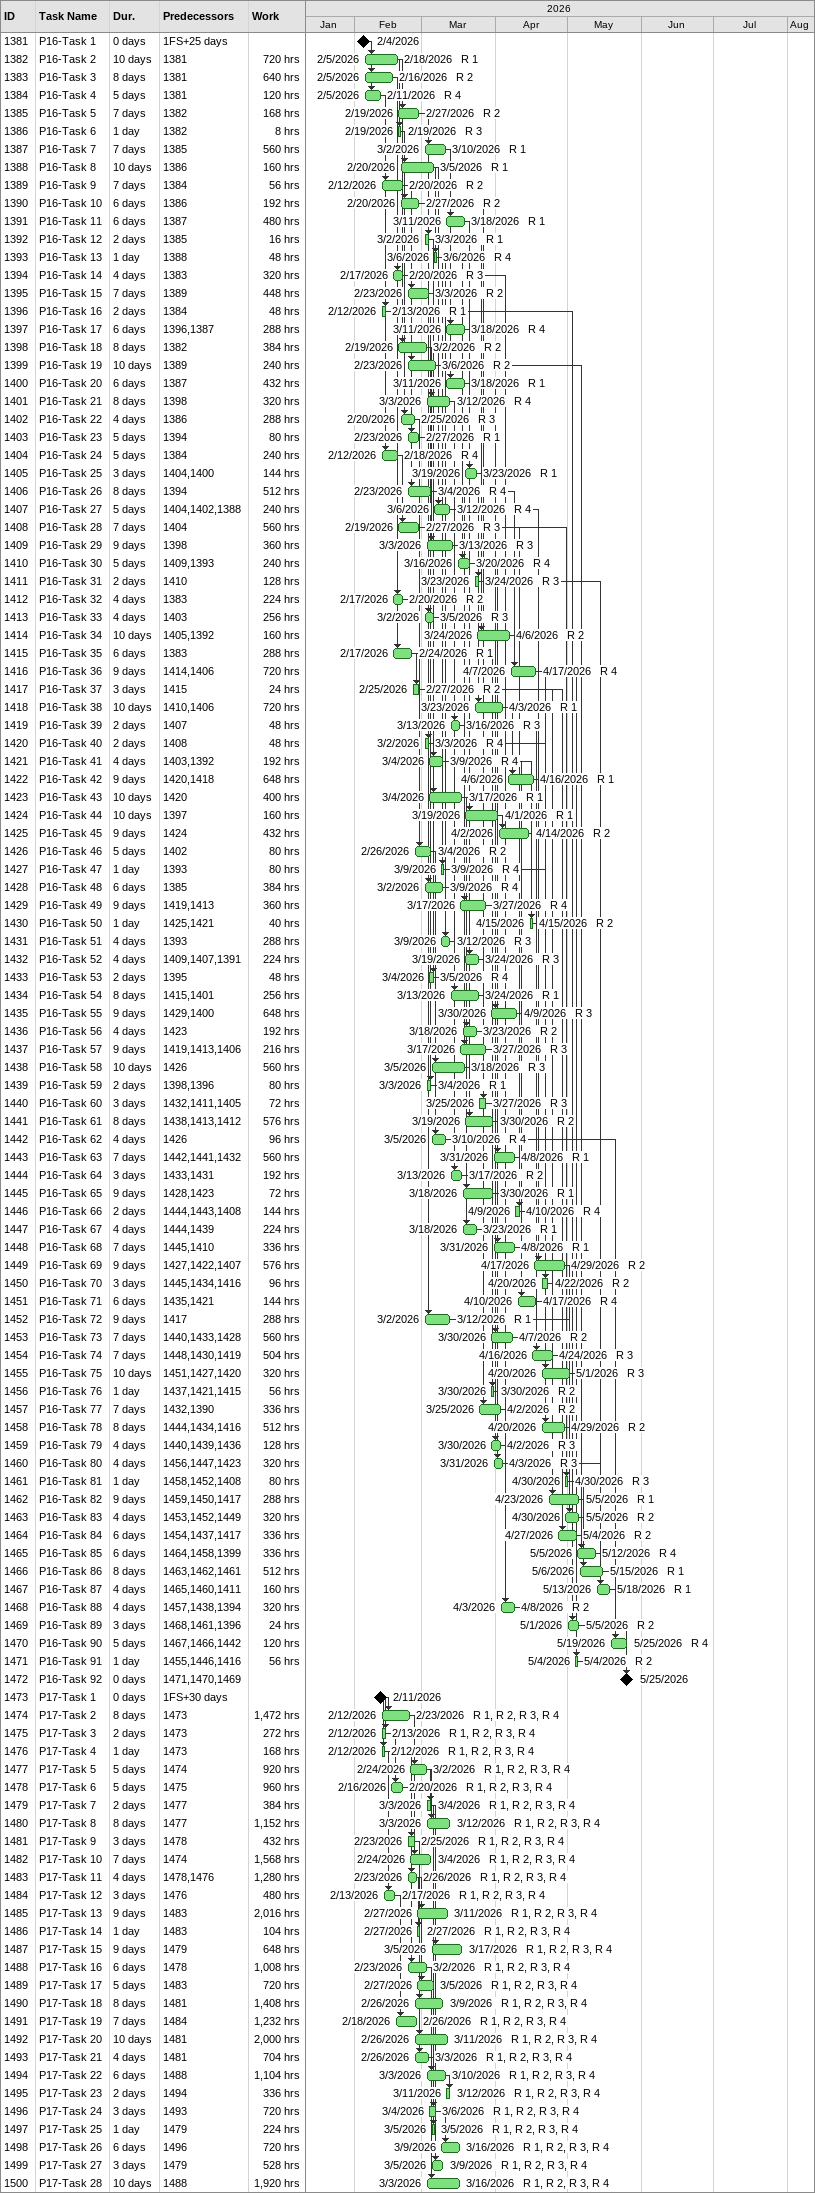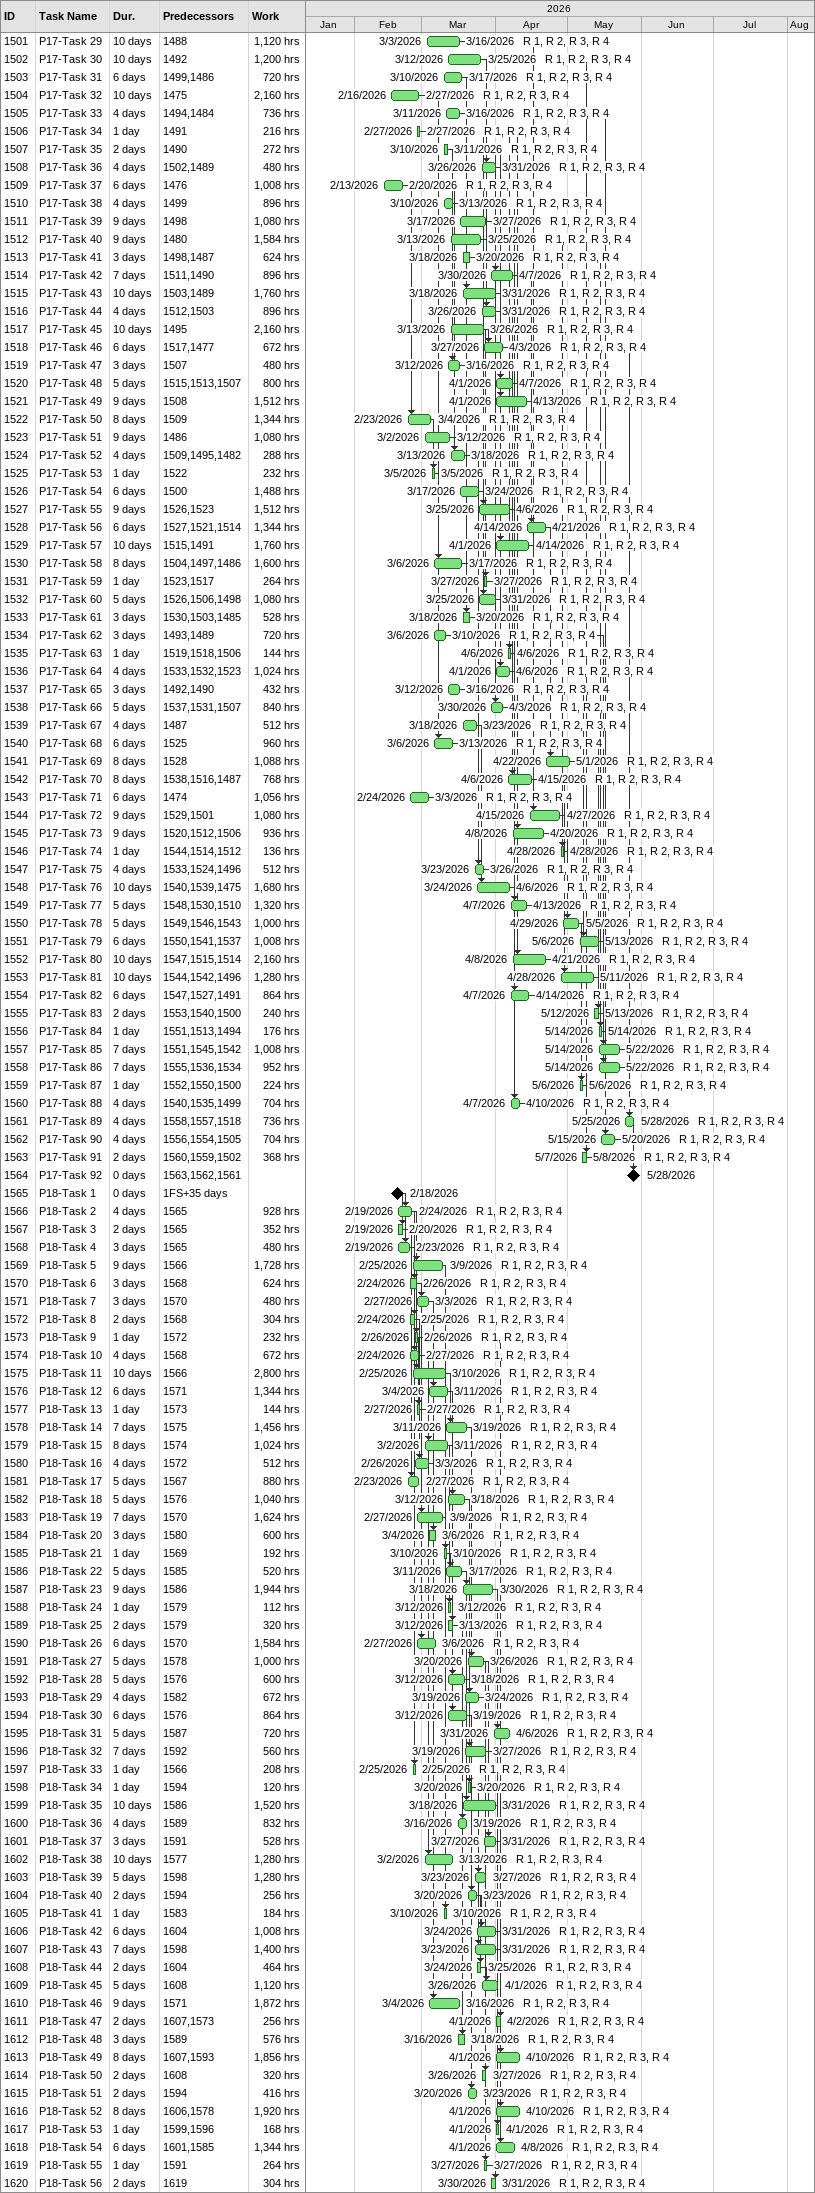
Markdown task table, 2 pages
| ID | Task | Duration | Start | Finish | Predecessors | Resources | Work (h) |
|---|---|---|---|---|---|---|---|
| 1381 | P16-Task 1 | 0d | 2026-02-04 | 2026-02-04 | 1FS+25d |  |  |
| 1382 | P16-Task 2 | 10d | 2026-02-05 | 2026-02-18 | 1381 | R 1 | 720 |
| 1383 | P16-Task 3 | 8d | 2026-02-05 | 2026-02-16 | 1381 | R 2 | 640 |
| 1384 | P16-Task 4 | 5d | 2026-02-05 | 2026-02-11 | 1381 | R 4 | 120 |
| 1385 | P16-Task 5 | 7d | 2026-02-19 | 2026-02-27 | 1382 | R 2 | 168 |
| 1386 | P16-Task 6 | 1d | 2026-02-19 | 2026-02-19 | 1382 | R 3 | 8 |
| 1387 | P16-Task 7 | 7d | 2026-03-02 | 2026-03-10 | 1385 | R 1 | 560 |
| 1388 | P16-Task 8 | 10d | 2026-02-20 | 2026-03-05 | 1386 | R 1 | 160 |
| 1389 | P16-Task 9 | 7d | 2026-02-12 | 2026-02-20 | 1384 | R 2 | 56 |
| 1390 | P16-Task 10 | 6d | 2026-02-20 | 2026-02-27 | 1386 | R 2 | 192 |
| 1391 | P16-Task 11 | 6d | 2026-03-11 | 2026-03-18 | 1387 | R 1 | 480 |
| 1392 | P16-Task 12 | 2d | 2026-03-02 | 2026-03-03 | 1385 | R 1 | 16 |
| 1393 | P16-Task 13 | 1d | 2026-03-06 | 2026-03-06 | 1388 | R 4 | 48 |
| 1394 | P16-Task 14 | 4d | 2026-02-17 | 2026-02-20 | 1383 | R 3 | 320 |
| 1395 | P16-Task 15 | 7d | 2026-02-23 | 2026-03-03 | 1389 | R 2 | 448 |
| 1396 | P16-Task 16 | 2d | 2026-02-12 | 2026-02-13 | 1384 | R 1 | 48 |
| 1397 | P16-Task 17 | 6d | 2026-03-11 | 2026-03-18 | 1396, 1387 | R 4 | 288 |
| 1398 | P16-Task 18 | 8d | 2026-02-19 | 2026-03-02 | 1382 | R 2 | 384 |
| 1399 | P16-Task 19 | 10d | 2026-02-23 | 2026-03-06 | 1389 | R 2 | 240 |
| 1400 | P16-Task 20 | 6d | 2026-03-11 | 2026-03-18 | 1387 | R 1 | 432 |
| 1401 | P16-Task 21 | 8d | 2026-03-03 | 2026-03-12 | 1398 | R 4 | 320 |
| 1402 | P16-Task 22 | 4d | 2026-02-20 | 2026-02-25 | 1386 | R 3 | 288 |
| 1403 | P16-Task 23 | 5d | 2026-02-23 | 2026-02-27 | 1394 | R 1 | 80 |
| 1404 | P16-Task 24 | 5d | 2026-02-12 | 2026-02-18 | 1384 | R 4 | 240 |
| 1405 | P16-Task 25 | 3d | 2026-03-19 | 2026-03-23 | 1404, 1400 | R 1 | 144 |
| 1406 | P16-Task 26 | 8d | 2026-02-23 | 2026-03-04 | 1394 | R 4 | 512 |
| 1407 | P16-Task 27 | 5d | 2026-03-06 | 2026-03-12 | 1404, 1402, 1388 | R 4 | 240 |
| 1408 | P16-Task 28 | 7d | 2026-02-19 | 2026-02-27 | 1404 | R 3 | 560 |
| 1409 | P16-Task 29 | 9d | 2026-03-03 | 2026-03-13 | 1398 | R 3 | 360 |
| 1410 | P16-Task 30 | 5d | 2026-03-16 | 2026-03-20 | 1409, 1393 | R 4 | 240 |
| 1411 | P16-Task 31 | 2d | 2026-03-23 | 2026-03-24 | 1410 | R 3 | 128 |
| 1412 | P16-Task 32 | 4d | 2026-02-17 | 2026-02-20 | 1383 | R 2 | 224 |
| 1413 | P16-Task 33 | 4d | 2026-03-02 | 2026-03-05 | 1403 | R 3 | 256 |
| 1414 | P16-Task 34 | 10d | 2026-03-24 | 2026-04-06 | 1405, 1392 | R 2 | 160 |
| 1415 | P16-Task 35 | 6d | 2026-02-17 | 2026-02-24 | 1383 | R 1 | 288 |
| 1416 | P16-Task 36 | 9d | 2026-04-07 | 2026-04-17 | 1414, 1406 | R 4 | 720 |
| 1417 | P16-Task 37 | 3d | 2026-02-25 | 2026-02-27 | 1415 | R 2 | 24 |
| 1418 | P16-Task 38 | 10d | 2026-03-23 | 2026-04-03 | 1410, 1406 | R 1 | 720 |
| 1419 | P16-Task 39 | 2d | 2026-03-13 | 2026-03-16 | 1407 | R 3 | 48 |
| 1420 | P16-Task 40 | 2d | 2026-03-02 | 2026-03-03 | 1408 | R 4 | 48 |
| 1421 | P16-Task 41 | 4d | 2026-03-04 | 2026-03-09 | 1403, 1392 | R 4 | 192 |
| 1422 | P16-Task 42 | 9d | 2026-04-06 | 2026-04-16 | 1420, 1418 | R 1 | 648 |
| 1423 | P16-Task 43 | 10d | 2026-03-04 | 2026-03-17 | 1420 | R 1 | 400 |
| 1424 | P16-Task 44 | 10d | 2026-03-19 | 2026-04-01 | 1397 | R 1 | 160 |
| 1425 | P16-Task 45 | 9d | 2026-04-02 | 2026-04-14 | 1424 | R 2 | 432 |
| 1426 | P16-Task 46 | 5d | 2026-02-26 | 2026-03-04 | 1402 | R 2 | 80 |
| 1427 | P16-Task 47 | 1d | 2026-03-09 | 2026-03-09 | 1393 | R 4 | 80 |
| 1428 | P16-Task 48 | 6d | 2026-03-02 | 2026-03-09 | 1385 | R 4 | 384 |
| 1429 | P16-Task 49 | 9d | 2026-03-17 | 2026-03-27 | 1419, 1413 | R 4 | 360 |
| 1430 | P16-Task 50 | 1d | 2026-04-15 | 2026-04-15 | 1425, 1421 | R 2 | 40 |
| 1431 | P16-Task 51 | 4d | 2026-03-09 | 2026-03-12 | 1393 | R 3 | 288 |
| 1432 | P16-Task 52 | 4d | 2026-03-19 | 2026-03-24 | 1409, 1407, 1391 | R 3 | 224 |
| 1433 | P16-Task 53 | 2d | 2026-03-04 | 2026-03-05 | 1395 | R 4 | 48 |
| 1434 | P16-Task 54 | 8d | 2026-03-13 | 2026-03-24 | 1415, 1401 | R 1 | 256 |
| 1435 | P16-Task 55 | 9d | 2026-03-30 | 2026-04-09 | 1429, 1400 | R 3 | 648 |
| 1436 | P16-Task 56 | 4d | 2026-03-18 | 2026-03-23 | 1423 | R 2 | 192 |
| 1437 | P16-Task 57 | 9d | 2026-03-17 | 2026-03-27 | 1419, 1413, 1406 | R 3 | 216 |
| 1438 | P16-Task 58 | 10d | 2026-03-05 | 2026-03-18 | 1426 | R 3 | 560 |
| 1439 | P16-Task 59 | 2d | 2026-03-03 | 2026-03-04 | 1398, 1396 | R 1 | 80 |
| 1440 | P16-Task 60 | 3d | 2026-03-25 | 2026-03-27 | 1432, 1411, 1405 | R 3 | 72 |
| 1441 | P16-Task 61 | 8d | 2026-03-19 | 2026-03-30 | 1438, 1413, 1412 | R 2 | 576 |
| 1442 | P16-Task 62 | 4d | 2026-03-05 | 2026-03-10 | 1426 | R 4 | 96 |
| 1443 | P16-Task 63 | 7d | 2026-03-31 | 2026-04-08 | 1442, 1441, 1432 | R 1 | 560 |
| 1444 | P16-Task 64 | 3d | 2026-03-13 | 2026-03-17 | 1433, 1431 | R 2 | 192 |
| 1445 | P16-Task 65 | 9d | 2026-03-18 | 2026-03-30 | 1428, 1423 | R 1 | 72 |
| 1446 | P16-Task 66 | 2d | 2026-04-09 | 2026-04-10 | 1444, 1443, 1408 | R 4 | 144 |
| 1447 | P16-Task 67 | 4d | 2026-03-18 | 2026-03-23 | 1444, 1439 | R 1 | 224 |
| 1448 | P16-Task 68 | 7d | 2026-03-31 | 2026-04-08 | 1445, 1410 | R 1 | 336 |
| 1449 | P16-Task 69 | 9d | 2026-04-17 | 2026-04-29 | 1427, 1422, 1407 | R 2 | 576 |
| 1450 | P16-Task 70 | 3d | 2026-04-20 | 2026-04-22 | 1445, 1434, 1416 | R 2 | 96 |
| 1451 | P16-Task 71 | 6d | 2026-04-10 | 2026-04-17 | 1435, 1421 | R 4 | 144 |
| 1452 | P16-Task 72 | 9d | 2026-03-02 | 2026-03-12 | 1417 | R 1 | 288 |
| 1453 | P16-Task 73 | 7d | 2026-03-30 | 2026-04-07 | 1440, 1433, 1428 | R 2 | 560 |
| 1454 | P16-Task 74 | 7d | 2026-04-16 | 2026-04-24 | 1448, 1430, 1419 | R 3 | 504 |
| 1455 | P16-Task 75 | 10d | 2026-04-20 | 2026-05-01 | 1451, 1427, 1420 | R 3 | 320 |
| 1456 | P16-Task 76 | 1d | 2026-03-30 | 2026-03-30 | 1437, 1421, 1415 | R 2 | 56 |
| 1457 | P16-Task 77 | 7d | 2026-03-25 | 2026-04-02 | 1432, 1390 | R 2 | 336 |
| 1458 | P16-Task 78 | 8d | 2026-04-20 | 2026-04-29 | 1444, 1434, 1416 | R 2 | 512 |
| 1459 | P16-Task 79 | 4d | 2026-03-30 | 2026-04-02 | 1440, 1439, 1436 | R 3 | 128 |
| 1460 | P16-Task 80 | 4d | 2026-03-31 | 2026-04-03 | 1456, 1447, 1423 | R 3 | 320 |
| 1461 | P16-Task 81 | 1d | 2026-04-30 | 2026-04-30 | 1458, 1452, 1408 | R 3 | 80 |
| 1462 | P16-Task 82 | 9d | 2026-04-23 | 2026-05-05 | 1459, 1450, 1417 | R 1 | 288 |
| 1463 | P16-Task 83 | 4d | 2026-04-30 | 2026-05-05 | 1453, 1452, 1449 | R 2 | 320 |
| 1464 | P16-Task 84 | 6d | 2026-04-27 | 2026-05-04 | 1454, 1437, 1417 | R 2 | 336 |
| 1465 | P16-Task 85 | 6d | 2026-05-05 | 2026-05-12 | 1464, 1458, 1399 | R 4 | 336 |
| 1466 | P16-Task 86 | 8d | 2026-05-06 | 2026-05-15 | 1463, 1462, 1461 | R 1 | 512 |
| 1467 | P16-Task 87 | 4d | 2026-05-13 | 2026-05-18 | 1465, 1460, 1411 | R 1 | 160 |
| 1468 | P16-Task 88 | 4d | 2026-04-03 | 2026-04-08 | 1457, 1438, 1394 | R 2 | 320 |
| 1469 | P16-Task 89 | 3d | 2026-05-01 | 2026-05-05 | 1468, 1461, 1396 | R 2 | 24 |
| 1470 | P16-Task 90 | 5d | 2026-05-19 | 2026-05-25 | 1467, 1466, 1442 | R 4 | 120 |
| 1471 | P16-Task 91 | 1d | 2026-05-04 | 2026-05-04 | 1455, 1446, 1416 | R 2 | 56 |
| 1472 | P16-Task 92 | 0d | 2026-05-25 | 2026-05-25 | 1471, 1470, 1469 |  |  |
| 1473 | P17-Task 1 | 0d | 2026-02-11 | 2026-02-11 | 1FS+30d |  |  |
| 1474 | P17-Task 2 | 8d | 2026-02-12 | 2026-02-23 | 1473 | R 1, R 2, R 3, R 4 | 1472 |
| 1475 | P17-Task 3 | 2d | 2026-02-12 | 2026-02-13 | 1473 | R 1, R 2, R 3, R 4 | 272 |
| 1476 | P17-Task 4 | 1d | 2026-02-12 | 2026-02-12 | 1473 | R 1, R 2, R 3, R 4 | 168 |
| 1477 | P17-Task 5 | 5d | 2026-02-24 | 2026-03-02 | 1474 | R 1, R 2, R 3, R 4 | 920 |
| 1478 | P17-Task 6 | 5d | 2026-02-16 | 2026-02-20 | 1475 | R 1, R 2, R 3, R 4 | 960 |
| 1479 | P17-Task 7 | 2d | 2026-03-03 | 2026-03-04 | 1477 | R 1, R 2, R 3, R 4 | 384 |
| 1480 | P17-Task 8 | 8d | 2026-03-03 | 2026-03-12 | 1477 | R 1, R 2, R 3, R 4 | 1152 |
| 1481 | P17-Task 9 | 3d | 2026-02-23 | 2026-02-25 | 1478 | R 1, R 2, R 3, R 4 | 432 |
| 1482 | P17-Task 10 | 7d | 2026-02-24 | 2026-03-04 | 1474 | R 1, R 2, R 3, R 4 | 1568 |
| 1483 | P17-Task 11 | 4d | 2026-02-23 | 2026-02-26 | 1478, 1476 | R 1, R 2, R 3, R 4 | 1280 |
| 1484 | P17-Task 12 | 3d | 2026-02-13 | 2026-02-17 | 1476 | R 1, R 2, R 3, R 4 | 480 |
| 1485 | P17-Task 13 | 9d | 2026-02-27 | 2026-03-11 | 1483 | R 1, R 2, R 3, R 4 | 2016 |
| 1486 | P17-Task 14 | 1d | 2026-02-27 | 2026-02-27 | 1483 | R 1, R 2, R 3, R 4 | 104 |
| 1487 | P17-Task 15 | 9d | 2026-03-05 | 2026-03-17 | 1479 | R 1, R 2, R 3, R 4 | 648 |
| 1488 | P17-Task 16 | 6d | 2026-02-23 | 2026-03-02 | 1478 | R 1, R 2, R 3, R 4 | 1008 |
| 1489 | P17-Task 17 | 5d | 2026-02-27 | 2026-03-05 | 1483 | R 1, R 2, R 3, R 4 | 720 |
| 1490 | P17-Task 18 | 8d | 2026-02-26 | 2026-03-09 | 1481 | R 1, R 2, R 3, R 4 | 1408 |
| 1491 | P17-Task 19 | 7d | 2026-02-18 | 2026-02-26 | 1484 | R 1, R 2, R 3, R 4 | 1232 |
| 1492 | P17-Task 20 | 10d | 2026-02-26 | 2026-03-11 | 1481 | R 1, R 2, R 3, R 4 | 2000 |
| 1493 | P17-Task 21 | 4d | 2026-02-26 | 2026-03-03 | 1481 | R 1, R 2, R 3, R 4 | 704 |
| 1494 | P17-Task 22 | 6d | 2026-03-03 | 2026-03-10 | 1488 | R 1, R 2, R 3, R 4 | 1104 |
| 1495 | P17-Task 23 | 2d | 2026-03-11 | 2026-03-12 | 1494 | R 1, R 2, R 3, R 4 | 336 |
| 1496 | P17-Task 24 | 3d | 2026-03-04 | 2026-03-06 | 1493 | R 1, R 2, R 3, R 4 | 720 |
| 1497 | P17-Task 25 | 1d | 2026-03-05 | 2026-03-05 | 1479 | R 1, R 2, R 3, R 4 | 224 |
| 1498 | P17-Task 26 | 6d | 2026-03-09 | 2026-03-16 | 1496 | R 1, R 2, R 3, R 4 | 720 |
| 1499 | P17-Task 27 | 3d | 2026-03-05 | 2026-03-09 | 1479 | R 1, R 2, R 3, R 4 | 528 |
| 1500 | P17-Task 28 | 10d | 2026-03-03 | 2026-03-16 | 1488 | R 1, R 2, R 3, R 4 | 1920 |
| 1501 | P17-Task 29 | 10d | 2026-03-03 | 2026-03-16 | 1488 | R 1, R 2, R 3, R 4 | 1120 |
| 1502 | P17-Task 30 | 10d | 2026-03-12 | 2026-03-25 | 1492 | R 1, R 2, R 3, R 4 | 1200 |
| 1503 | P17-Task 31 | 6d | 2026-03-10 | 2026-03-17 | 1499, 1486 | R 1, R 2, R 3, R 4 | 720 |
| 1504 | P17-Task 32 | 10d | 2026-02-16 | 2026-02-27 | 1475 | R 1, R 2, R 3, R 4 | 2160 |
| 1505 | P17-Task 33 | 4d | 2026-03-11 | 2026-03-16 | 1494, 1484 | R 1, R 2, R 3, R 4 | 736 |
| 1506 | P17-Task 34 | 1d | 2026-02-27 | 2026-02-27 | 1491 | R 1, R 2, R 3, R 4 | 216 |
| 1507 | P17-Task 35 | 2d | 2026-03-10 | 2026-03-11 | 1490 | R 1, R 2, R 3, R 4 | 272 |
| 1508 | P17-Task 36 | 4d | 2026-03-26 | 2026-03-31 | 1502, 1489 | R 1, R 2, R 3, R 4 | 480 |
| 1509 | P17-Task 37 | 6d | 2026-02-13 | 2026-02-20 | 1476 | R 1, R 2, R 3, R 4 | 1008 |
| 1510 | P17-Task 38 | 4d | 2026-03-10 | 2026-03-13 | 1499 | R 1, R 2, R 3, R 4 | 896 |
| 1511 | P17-Task 39 | 9d | 2026-03-17 | 2026-03-27 | 1498 | R 1, R 2, R 3, R 4 | 1080 |
| 1512 | P17-Task 40 | 9d | 2026-03-13 | 2026-03-25 | 1480 | R 1, R 2, R 3, R 4 | 1584 |
| 1513 | P17-Task 41 | 3d | 2026-03-18 | 2026-03-20 | 1498, 1487 | R 1, R 2, R 3, R 4 | 624 |
| 1514 | P17-Task 42 | 7d | 2026-03-30 | 2026-04-07 | 1511, 1490 | R 1, R 2, R 3, R 4 | 896 |
| 1515 | P17-Task 43 | 10d | 2026-03-18 | 2026-03-31 | 1503, 1489 | R 1, R 2, R 3, R 4 | 1760 |
| 1516 | P17-Task 44 | 4d | 2026-03-26 | 2026-03-31 | 1512, 1503 | R 1, R 2, R 3, R 4 | 896 |
| 1517 | P17-Task 45 | 10d | 2026-03-13 | 2026-03-26 | 1495 | R 1, R 2, R 3, R 4 | 2160 |
| 1518 | P17-Task 46 | 6d | 2026-03-27 | 2026-04-03 | 1517, 1477 | R 1, R 2, R 3, R 4 | 672 |
| 1519 | P17-Task 47 | 3d | 2026-03-12 | 2026-03-16 | 1507 | R 1, R 2, R 3, R 4 | 480 |
| 1520 | P17-Task 48 | 5d | 2026-04-01 | 2026-04-07 | 1515, 1513, 1507 | R 1, R 2, R 3, R 4 | 800 |
| 1521 | P17-Task 49 | 9d | 2026-04-01 | 2026-04-13 | 1508 | R 1, R 2, R 3, R 4 | 1512 |
| 1522 | P17-Task 50 | 8d | 2026-02-23 | 2026-03-04 | 1509 | R 1, R 2, R 3, R 4 | 1344 |
| 1523 | P17-Task 51 | 9d | 2026-03-02 | 2026-03-12 | 1486 | R 1, R 2, R 3, R 4 | 1080 |
| 1524 | P17-Task 52 | 4d | 2026-03-13 | 2026-03-18 | 1509, 1495, 1482 | R 1, R 2, R 3, R 4 | 288 |
| 1525 | P17-Task 53 | 1d | 2026-03-05 | 2026-03-05 | 1522 | R 1, R 2, R 3, R 4 | 232 |
| 1526 | P17-Task 54 | 6d | 2026-03-17 | 2026-03-24 | 1500 | R 1, R 2, R 3, R 4 | 1488 |
| 1527 | P17-Task 55 | 9d | 2026-03-25 | 2026-04-06 | 1526, 1523 | R 1, R 2, R 3, R 4 | 1512 |
| 1528 | P17-Task 56 | 6d | 2026-04-14 | 2026-04-21 | 1527, 1521, 1514 | R 1, R 2, R 3, R 4 | 1344 |
| 1529 | P17-Task 57 | 10d | 2026-04-01 | 2026-04-14 | 1515, 1491 | R 1, R 2, R 3, R 4 | 1760 |
| 1530 | P17-Task 58 | 8d | 2026-03-06 | 2026-03-17 | 1504, 1497, 1486 | R 1, R 2, R 3, R 4 | 1600 |
| 1531 | P17-Task 59 | 1d | 2026-03-27 | 2026-03-27 | 1523, 1517 | R 1, R 2, R 3, R 4 | 264 |
| 1532 | P17-Task 60 | 5d | 2026-03-25 | 2026-03-31 | 1526, 1506, 1498 | R 1, R 2, R 3, R 4 | 1080 |
| 1533 | P17-Task 61 | 3d | 2026-03-18 | 2026-03-20 | 1530, 1503, 1485 | R 1, R 2, R 3, R 4 | 528 |
| 1534 | P17-Task 62 | 3d | 2026-03-06 | 2026-03-10 | 1493, 1489 | R 1, R 2, R 3, R 4 | 720 |
| 1535 | P17-Task 63 | 1d | 2026-04-06 | 2026-04-06 | 1519, 1518, 1506 | R 1, R 2, R 3, R 4 | 144 |
| 1536 | P17-Task 64 | 4d | 2026-04-01 | 2026-04-06 | 1533, 1532, 1523 | R 1, R 2, R 3, R 4 | 1024 |
| 1537 | P17-Task 65 | 3d | 2026-03-12 | 2026-03-16 | 1492, 1490 | R 1, R 2, R 3, R 4 | 432 |
| 1538 | P17-Task 66 | 5d | 2026-03-30 | 2026-04-03 | 1537, 1531, 1507 | R 1, R 2, R 3, R 4 | 840 |
| 1539 | P17-Task 67 | 4d | 2026-03-18 | 2026-03-23 | 1487 | R 1, R 2, R 3, R 4 | 512 |
| 1540 | P17-Task 68 | 6d | 2026-03-06 | 2026-03-13 | 1525 | R 1, R 2, R 3, R 4 | 960 |
| 1541 | P17-Task 69 | 8d | 2026-04-22 | 2026-05-01 | 1528 | R 1, R 2, R 3, R 4 | 1088 |
| 1542 | P17-Task 70 | 8d | 2026-04-06 | 2026-04-15 | 1538, 1516, 1487 | R 1, R 2, R 3, R 4 | 768 |
| 1543 | P17-Task 71 | 6d | 2026-02-24 | 2026-03-03 | 1474 | R 1, R 2, R 3, R 4 | 1056 |
| 1544 | P17-Task 72 | 9d | 2026-04-15 | 2026-04-27 | 1529, 1501 | R 1, R 2, R 3, R 4 | 1080 |
| 1545 | P17-Task 73 | 9d | 2026-04-08 | 2026-04-20 | 1520, 1512, 1506 | R 1, R 2, R 3, R 4 | 936 |
| 1546 | P17-Task 74 | 1d | 2026-04-28 | 2026-04-28 | 1544, 1514, 1512 | R 1, R 2, R 3, R 4 | 136 |
| 1547 | P17-Task 75 | 4d | 2026-03-23 | 2026-03-26 | 1533, 1524, 1496 | R 1, R 2, R 3, R 4 | 512 |
| 1548 | P17-Task 76 | 10d | 2026-03-24 | 2026-04-06 | 1540, 1539, 1475 | R 1, R 2, R 3, R 4 | 1680 |
| 1549 | P17-Task 77 | 5d | 2026-04-07 | 2026-04-13 | 1548, 1530, 1510 | R 1, R 2, R 3, R 4 | 1320 |
| 1550 | P17-Task 78 | 5d | 2026-04-29 | 2026-05-05 | 1549, 1546, 1543 | R 1, R 2, R 3, R 4 | 1000 |
| 1551 | P17-Task 79 | 6d | 2026-05-06 | 2026-05-13 | 1550, 1541, 1537 | R 1, R 2, R 3, R 4 | 1008 |
| 1552 | P17-Task 80 | 10d | 2026-04-08 | 2026-04-21 | 1547, 1515, 1514 | R 1, R 2, R 3, R 4 | 2160 |
| 1553 | P17-Task 81 | 10d | 2026-04-28 | 2026-05-11 | 1544, 1542, 1496 | R 1, R 2, R 3, R 4 | 1280 |
| 1554 | P17-Task 82 | 6d | 2026-04-07 | 2026-04-14 | 1547, 1527, 1491 | R 1, R 2, R 3, R 4 | 864 |
| 1555 | P17-Task 83 | 2d | 2026-05-12 | 2026-05-13 | 1553, 1540, 1500 | R 1, R 2, R 3, R 4 | 240 |
| 1556 | P17-Task 84 | 1d | 2026-05-14 | 2026-05-14 | 1551, 1513, 1494 | R 1, R 2, R 3, R 4 | 176 |
| 1557 | P17-Task 85 | 7d | 2026-05-14 | 2026-05-22 | 1551, 1545, 1542 | R 1, R 2, R 3, R 4 | 1008 |
| 1558 | P17-Task 86 | 7d | 2026-05-14 | 2026-05-22 | 1555, 1536, 1534 | R 1, R 2, R 3, R 4 | 952 |
| 1559 | P17-Task 87 | 1d | 2026-05-06 | 2026-05-06 | 1552, 1550, 1500 | R 1, R 2, R 3, R 4 | 224 |
| 1560 | P17-Task 88 | 4d | 2026-04-07 | 2026-04-10 | 1540, 1535, 1499 | R 1, R 2, R 3, R 4 | 704 |
| 1561 | P17-Task 89 | 4d | 2026-05-25 | 2026-05-28 | 1558, 1557, 1518 | R 1, R 2, R 3, R 4 | 736 |
| 1562 | P17-Task 90 | 4d | 2026-05-15 | 2026-05-20 | 1556, 1554, 1505 | R 1, R 2, R 3, R 4 | 704 |
| 1563 | P17-Task 91 | 2d | 2026-05-07 | 2026-05-08 | 1560, 1559, 1502 | R 1, R 2, R 3, R 4 | 368 |
| 1564 | P17-Task 92 | 0d | 2026-05-28 | 2026-05-28 | 1563, 1562, 1561 |  |  |
| 1565 | P18-Task 1 | 0d | 2026-02-18 | 2026-02-18 | 1FS+35d |  |  |
| 1566 | P18-Task 2 | 4d | 2026-02-19 | 2026-02-24 | 1565 | R 1, R 2, R 3, R 4 | 928 |
| 1567 | P18-Task 3 | 2d | 2026-02-19 | 2026-02-20 | 1565 | R 1, R 2, R 3, R 4 | 352 |
| 1568 | P18-Task 4 | 3d | 2026-02-19 | 2026-02-23 | 1565 | R 1, R 2, R 3, R 4 | 480 |
| 1569 | P18-Task 5 | 9d | 2026-02-25 | 2026-03-09 | 1566 | R 1, R 2, R 3, R 4 | 1728 |
| 1570 | P18-Task 6 | 3d | 2026-02-24 | 2026-02-26 | 1568 | R 1, R 2, R 3, R 4 | 624 |
| 1571 | P18-Task 7 | 3d | 2026-02-27 | 2026-03-03 | 1570 | R 1, R 2, R 3, R 4 | 480 |
| 1572 | P18-Task 8 | 2d | 2026-02-24 | 2026-02-25 | 1568 | R 1, R 2, R 3, R 4 | 304 |
| 1573 | P18-Task 9 | 1d | 2026-02-26 | 2026-02-26 | 1572 | R 1, R 2, R 3, R 4 | 232 |
| 1574 | P18-Task 10 | 4d | 2026-02-24 | 2026-02-27 | 1568 | R 1, R 2, R 3, R 4 | 672 |
| 1575 | P18-Task 11 | 10d | 2026-02-25 | 2026-03-10 | 1566 | R 1, R 2, R 3, R 4 | 2800 |
| 1576 | P18-Task 12 | 6d | 2026-03-04 | 2026-03-11 | 1571 | R 1, R 2, R 3, R 4 | 1344 |
| 1577 | P18-Task 13 | 1d | 2026-02-27 | 2026-02-27 | 1573 | R 1, R 2, R 3, R 4 | 144 |
| 1578 | P18-Task 14 | 7d | 2026-03-11 | 2026-03-19 | 1575 | R 1, R 2, R 3, R 4 | 1456 |
| 1579 | P18-Task 15 | 8d | 2026-03-02 | 2026-03-11 | 1574 | R 1, R 2, R 3, R 4 | 1024 |
| 1580 | P18-Task 16 | 4d | 2026-02-26 | 2026-03-03 | 1572 | R 1, R 2, R 3, R 4 | 512 |
| 1581 | P18-Task 17 | 5d | 2026-02-23 | 2026-02-27 | 1567 | R 1, R 2, R 3, R 4 | 880 |
| 1582 | P18-Task 18 | 5d | 2026-03-12 | 2026-03-18 | 1576 | R 1, R 2, R 3, R 4 | 1040 |
| 1583 | P18-Task 19 | 7d | 2026-02-27 | 2026-03-09 | 1570 | R 1, R 2, R 3, R 4 | 1624 |
| 1584 | P18-Task 20 | 3d | 2026-03-04 | 2026-03-06 | 1580 | R 1, R 2, R 3, R 4 | 600 |
| 1585 | P18-Task 21 | 1d | 2026-03-10 | 2026-03-10 | 1569 | R 1, R 2, R 3, R 4 | 192 |
| 1586 | P18-Task 22 | 5d | 2026-03-11 | 2026-03-17 | 1585 | R 1, R 2, R 3, R 4 | 520 |
| 1587 | P18-Task 23 | 9d | 2026-03-18 | 2026-03-30 | 1586 | R 1, R 2, R 3, R 4 | 1944 |
| 1588 | P18-Task 24 | 1d | 2026-03-12 | 2026-03-12 | 1579 | R 1, R 2, R 3, R 4 | 112 |
| 1589 | P18-Task 25 | 2d | 2026-03-12 | 2026-03-13 | 1579 | R 1, R 2, R 3, R 4 | 320 |
| 1590 | P18-Task 26 | 6d | 2026-02-27 | 2026-03-06 | 1570 | R 1, R 2, R 3, R 4 | 1584 |
| 1591 | P18-Task 27 | 5d | 2026-03-20 | 2026-03-26 | 1578 | R 1, R 2, R 3, R 4 | 1000 |
| 1592 | P18-Task 28 | 5d | 2026-03-12 | 2026-03-18 | 1576 | R 1, R 2, R 3, R 4 | 600 |
| 1593 | P18-Task 29 | 4d | 2026-03-19 | 2026-03-24 | 1582 | R 1, R 2, R 3, R 4 | 672 |
| 1594 | P18-Task 30 | 6d | 2026-03-12 | 2026-03-19 | 1576 | R 1, R 2, R 3, R 4 | 864 |
| 1595 | P18-Task 31 | 5d | 2026-03-31 | 2026-04-06 | 1587 | R 1, R 2, R 3, R 4 | 720 |
| 1596 | P18-Task 32 | 7d | 2026-03-19 | 2026-03-27 | 1592 | R 1, R 2, R 3, R 4 | 560 |
| 1597 | P18-Task 33 | 1d | 2026-02-25 | 2026-02-25 | 1566 | R 1, R 2, R 3, R 4 | 208 |
| 1598 | P18-Task 34 | 1d | 2026-03-20 | 2026-03-20 | 1594 | R 1, R 2, R 3, R 4 | 120 |
| 1599 | P18-Task 35 | 10d | 2026-03-18 | 2026-03-31 | 1586 | R 1, R 2, R 3, R 4 | 1520 |
| 1600 | P18-Task 36 | 4d | 2026-03-16 | 2026-03-19 | 1589 | R 1, R 2, R 3, R 4 | 832 |
| 1601 | P18-Task 37 | 3d | 2026-03-27 | 2026-03-31 | 1591 | R 1, R 2, R 3, R 4 | 528 |
| 1602 | P18-Task 38 | 10d | 2026-03-02 | 2026-03-13 | 1577 | R 1, R 2, R 3, R 4 | 1280 |
| 1603 | P18-Task 39 | 5d | 2026-03-23 | 2026-03-27 | 1598 | R 1, R 2, R 3, R 4 | 1280 |
| 1604 | P18-Task 40 | 2d | 2026-03-20 | 2026-03-23 | 1594 | R 1, R 2, R 3, R 4 | 256 |
| 1605 | P18-Task 41 | 1d | 2026-03-10 | 2026-03-10 | 1583 | R 1, R 2, R 3, R 4 | 184 |
| 1606 | P18-Task 42 | 6d | 2026-03-24 | 2026-03-31 | 1604 | R 1, R 2, R 3, R 4 | 1008 |
| 1607 | P18-Task 43 | 7d | 2026-03-23 | 2026-03-31 | 1598 | R 1, R 2, R 3, R 4 | 1400 |
| 1608 | P18-Task 44 | 2d | 2026-03-24 | 2026-03-25 | 1604 | R 1, R 2, R 3, R 4 | 464 |
| 1609 | P18-Task 45 | 5d | 2026-03-26 | 2026-04-01 | 1608 | R 1, R 2, R 3, R 4 | 1120 |
| 1610 | P18-Task 46 | 9d | 2026-03-04 | 2026-03-16 | 1571 | R 1, R 2, R 3, R 4 | 1872 |
| 1611 | P18-Task 47 | 2d | 2026-04-01 | 2026-04-02 | 1607, 1573 | R 1, R 2, R 3, R 4 | 256 |
| 1612 | P18-Task 48 | 3d | 2026-03-16 | 2026-03-18 | 1589 | R 1, R 2, R 3, R 4 | 576 |
| 1613 | P18-Task 49 | 8d | 2026-04-01 | 2026-04-10 | 1607, 1593 | R 1, R 2, R 3, R 4 | 1856 |
| 1614 | P18-Task 50 | 2d | 2026-03-26 | 2026-03-27 | 1608 | R 1, R 2, R 3, R 4 | 320 |
| 1615 | P18-Task 51 | 2d | 2026-03-20 | 2026-03-23 | 1594 | R 1, R 2, R 3, R 4 | 416 |
| 1616 | P18-Task 52 | 8d | 2026-04-01 | 2026-04-10 | 1606, 1578 | R 1, R 2, R 3, R 4 | 1920 |
| 1617 | P18-Task 53 | 1d | 2026-04-01 | 2026-04-01 | 1599, 1596 | R 1, R 2, R 3, R 4 | 168 |
| 1618 | P18-Task 54 | 6d | 2026-04-01 | 2026-04-08 | 1601, 1585 | R 1, R 2, R 3, R 4 | 1344 |
| 1619 | P18-Task 55 | 1d | 2026-03-27 | 2026-03-27 | 1591 | R 1, R 2, R 3, R 4 | 264 |
| 1620 | P18-Task 56 | 2d | 2026-03-30 | 2026-03-31 | 1619 | R 1, R 2, R 3, R 4 | 304 |
